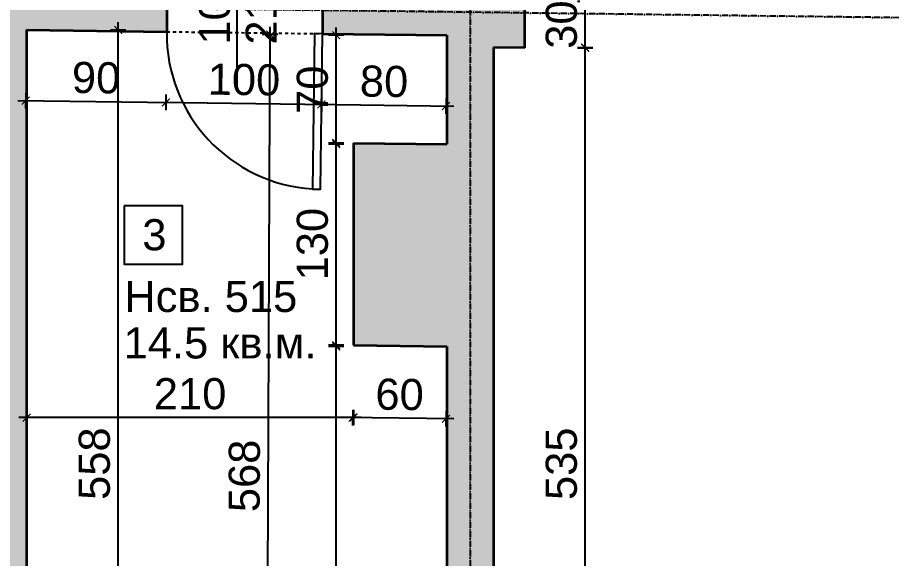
# Model space of a CAD drawing. Header units: inches. Extents: x -72385 to 39588, y -6525 to 66685.
# Drawn here: x -45646 to -45084, y 8470 to 8818 of the extents above; entities that cross this region are included whole.
import ezdxf

# ---------------------------------------------------------------- set-up
doc = ezdxf.new("R2010")
doc.units = ezdxf.units.IN
doc.header["$MEASUREMENT"] = 0
doc.linetypes.add('DashDot', pattern=[0.6, 0.4, -0.1, 0, -0.1])
doc.linetypes.add('Hidden', pattern=[0.4, 0.2, -0.2])
for name, color, linetype, lineweight in [('Врати', 251, 'Continuous', 25), ('Надписи Hсв', 252, 'Continuous', 25), ('Надписи врати', 252, 'Continuous', 25), ('Надписи коти вътрешни', 252, 'Continuous', 25), ('Надписи номера на пом.', 252, 'Continuous', 25), ('Надписи площ', 252, 'Continuous', 25), ('Оси', 252, 'DashDot', 25), ('Пунктир', 253, 'Hidden', 25), ('Разрезни линии', 7, 'Continuous', 35), ('Щрих стени', 254, 'Continuous', 25)]:
    doc.layers.add(name, color=color, linetype=linetype, lineweight=lineweight)
doc.styles.add('Arial Regular', font='arial.ttf')
doc.styles.get("Standard").update_dxf_attribs({"font": 'arial.ttf'})
doc.dimstyles.new('Annotative', dxfattribs={"dimscale": 0, "dimtxt": 20, "dimasz": 5, "dimexe": 5, "dimexo": 5, "dimgap": 5, "dimtad": 1, "dimdec": 0, "dimzin": 0, "dimdsep": 46, "dimtxsty": 'Standard', "dimblk": 'ARCHTICK', "dimcen": 5, "dimdle": 5, "dimadec": 0, "dimazin": 0, "dimtfac": 1, "dimtdec": 0, "dimtofl": 0, "dimtmove": 0, "dimatfit": 3, "dimldrblk": 'ARCHTICK', "dimfxl": 5, "dimfxlon": 1, "dimtolj": 1, "dimtzin": 0, "dimarcsym": 1})

# ---------------------------------------------------------------- blocks, each defined once
blk = doc.blocks.new('_ArchTick')
at = {"color": 0, "linetype": 'ByBlock', "const_width": 0.15}
blk.add_lwpolyline([(-0.5, -0.5), (0.5, 0.5)], dxfattribs=at)
blk = doc.blocks.new('*D1393')
at = {"layer": 'Defpoints', "color": 0, "ltscale": 50, "transparency": 16777216}
for p in [(-45639.84, 8809.88), (-45581.02, 8809.88), (-45639.84, 8252.34)]:
    blk.add_point(p, dxfattribs=at)
at = {"layer": 'Надписи коти вътрешни', "color": 0, "lineweight": -2, "ltscale": 50, "transparency": 16777216}
for p, q in [((-45586.02, 8809.88), (-45576.02, 8809.88)), ((-45581.02, 8247.34), (-45581.02, 8814.88)), ((-45586.02, 8252.34), (-45576.02, 8252.34))]:
    blk.add_line(p, q, dxfattribs=at)
at = {"layer": 'Надписи коти вътрешни', "color": 0, "lineweight": -2, "ltscale": 50, "transparency": 16777216, "xscale": 5, "yscale": 5, "zscale": 5}
for p, rotation in [((-45581.02, 8809.88), 90), ((-45581.02, 8252.34), 270)]:
    blk.add_blockref('_ArchTick', p, dxfattribs=dict(at, rotation=rotation))
at = {"layer": 'Надписи коти вътрешни', "color": 0, "ltscale": 50, "transparency": 16777216, "insert": (-45596.24, 8531.11), "char_height": 20, "attachment_point": 5, "rotation": 90}
blk.add_mtext('\\A1;558', dxfattribs=at)
blk = doc.blocks.new('*D1362')
at = {"layer": 'Defpoints', "color": 0, "ltscale": 50, "transparency": 16777216}
for p in [(-45440.97, 8606.43), (-45369.84, 8606.43), (-45372.46, 8263.93)]:
    blk.add_point(p, dxfattribs=at)
at = {"layer": 'Надписи коти вътрешни', "color": 0, "lineweight": -2, "ltscale": 50, "transparency": 16777216}
for p, q in [((-45440.97, 8258.93), (-45440.97, 8611.43)), ((-45435.97, 8606.43), (-45445.97, 8606.43)), ((-45435.97, 8263.93), (-45445.97, 8263.93))]:
    blk.add_line(p, q, dxfattribs=at)
at = {"layer": 'Надписи коти вътрешни', "color": 0, "lineweight": -2, "ltscale": 50, "transparency": 16777216, "xscale": 5, "yscale": 5, "zscale": 5}
for p, rotation in [((-45440.97, 8606.43), 90), ((-45440.97, 8263.93), 270)]:
    blk.add_blockref('_ArchTick', p, dxfattribs=dict(at, rotation=rotation))
at = {"layer": 'Надписи коти вътрешни', "color": 0, "ltscale": 50, "transparency": 16777216, "insert": (-45456.19, 8435.18), "char_height": 20, "attachment_point": 5, "rotation": 90}
blk.add_mtext('\\A1;342', dxfattribs=at)
blk = doc.blocks.new('*D1363')
at = {"layer": 'Defpoints', "color": 0, "ltscale": 50, "transparency": 16777216}
for p in [(-45483.45, 8806.94), (-45369.84, 8806.44), (-45372.34, 8238.93)]:
    blk.add_point(p, dxfattribs=at)
at = {"layer": 'Надписи коти вътрешни', "color": 0, "lineweight": -2, "ltscale": 50, "transparency": 16777216}
for p, q in [((-45485.97, 8234.43), (-45483.42, 8811.94)), ((-45478.45, 8806.92), (-45488.45, 8806.97)), ((-45480.95, 8239.41), (-45490.95, 8239.45))]:
    blk.add_line(p, q, dxfattribs=at)
at = {"layer": 'Надписи коти вътрешни', "color": 0, "lineweight": -2, "ltscale": 50, "transparency": 16777216, "xscale": 5, "yscale": 5, "zscale": 5}
for p, rotation in [((-45483.45, 8806.94), 89.74760361467345), ((-45485.95, 8239.43), 269.7476036146735)]:
    blk.add_blockref('_ArchTick', p, dxfattribs=dict(at, rotation=rotation))
at = {"layer": 'Надписи коти вътрешни', "color": 0, "ltscale": 50, "transparency": 16777216, "insert": (-45499.91, 8523.25), "char_height": 20, "attachment_point": 5, "rotation": 89.7476}
blk.add_mtext('\\A1;568', dxfattribs=at)
blk = doc.blocks.new('*D1364')
at = {"layer": 'Defpoints', "color": 0, "ltscale": 50, "transparency": 16777216}
for p in [(-45440.97, 8737.2), (-45429.84, 8737.2), (-45429.84, 8607.19)]:
    blk.add_point(p, dxfattribs=at)
at = {"layer": 'Надписи коти вътрешни', "color": 0, "lineweight": -2, "ltscale": 50, "transparency": 16777216}
for p, q in [((-45435.97, 8737.2), (-45445.97, 8737.2)), ((-45440.97, 8602.19), (-45440.97, 8742.2)), ((-45435.97, 8607.19), (-45445.97, 8607.19))]:
    blk.add_line(p, q, dxfattribs=at)
at = {"layer": 'Надписи коти вътрешни', "color": 0, "lineweight": -2, "ltscale": 50, "transparency": 16777216, "xscale": 5, "yscale": 5, "zscale": 5}
for p, rotation in [((-45440.97, 8737.2), 90), ((-45440.97, 8607.19), 270)]:
    blk.add_blockref('_ArchTick', p, dxfattribs=dict(at, rotation=rotation))
at = {"layer": 'Надписи коти вътрешни', "color": 0, "ltscale": 50, "transparency": 16777216, "insert": (-45456.19, 8672.2), "char_height": 20, "attachment_point": 5, "rotation": 90}
blk.add_mtext('\\A1;130', dxfattribs=at)
blk = doc.blocks.new('*D1365')
at = {"layer": 'Defpoints', "color": 0, "ltscale": 50, "transparency": 16777216}
for p in [(-45440.97, 8806.44), (-45369.84, 8806.44), (-45369.84, 8736.44)]:
    blk.add_point(p, dxfattribs=at)
at = {"layer": 'Надписи коти вътрешни', "color": 0, "lineweight": -2, "ltscale": 50, "transparency": 16777216}
for p, q in [((-45440.97, 8731.44), (-45440.97, 8811.44)), ((-45435.97, 8806.44), (-45445.97, 8806.44)), ((-45435.97, 8736.44), (-45445.97, 8736.44))]:
    blk.add_line(p, q, dxfattribs=at)
at = {"layer": 'Надписи коти вътрешни', "color": 0, "lineweight": -2, "ltscale": 50, "transparency": 16777216, "xscale": 5, "yscale": 5, "zscale": 5}
for p, rotation in [((-45440.97, 8806.44), 90), ((-45440.97, 8736.44), 270)]:
    blk.add_blockref('_ArchTick', p, dxfattribs=dict(at, rotation=rotation))
at = {"layer": 'Надписи коти вътрешни', "color": 0, "ltscale": 50, "transparency": 16777216, "insert": (-45456.18, 8771.44), "char_height": 20, "attachment_point": 5, "rotation": 90}
blk.add_mtext('\\A1;70', dxfattribs=at)
blk = doc.blocks.new('*D1371')
at = {"layer": 'Defpoints', "color": 0, "ltscale": 50, "transparency": 16777216}
for p in [(-45429.84, 8607.19), (-45369.84, 8606.43), (-45430.43, 8560.67)]:
    blk.add_point(p, dxfattribs=at)
at = {"layer": 'Надписи коти вътрешни', "color": 0, "lineweight": -2, "ltscale": 50, "transparency": 16777216}
for p, q in [((-45430.37, 8565.67), (-45430.49, 8555.67)), ((-45370.37, 8564.91), (-45370.49, 8554.91)), ((-45365.43, 8559.85), (-45435.43, 8560.74))]:
    blk.add_line(p, q, dxfattribs=at)
at = {"layer": 'Надписи коти вътрешни', "color": 0, "lineweight": -2, "ltscale": 50, "transparency": 16777216, "xscale": 5, "yscale": 5, "zscale": 5}
for p, rotation in [((-45430.43, 8560.67), 179.2706286525532), ((-45370.43, 8559.91), 359.2706286525532)]:
    blk.add_blockref('_ArchTick', p, dxfattribs=dict(at, rotation=rotation))
at = {"layer": 'Надписи коти вътрешни', "color": 0, "ltscale": 50, "transparency": 16777216, "insert": (-45400.24, 8575.5), "char_height": 20, "attachment_point": 5, "rotation": 359.2706}
blk.add_mtext('\\A1;60', dxfattribs=at)
blk = doc.blocks.new('*D1372')
at = {"layer": 'Defpoints', "color": 0, "ltscale": 50, "transparency": 16777216}
for p in [(-45639.84, 8607.19), (-45429.84, 8607.19), (-45639.84, 8560.74)]:
    blk.add_point(p, dxfattribs=at)
at = {"layer": 'Надписи коти вътрешни', "color": 0, "lineweight": -2, "ltscale": 50, "transparency": 16777216}
for p, q in [((-45639.84, 8565.74), (-45639.84, 8555.74)), ((-45429.84, 8565.74), (-45429.84, 8555.74)), ((-45424.84, 8560.74), (-45644.84, 8560.74))]:
    blk.add_line(p, q, dxfattribs=at)
at = {"layer": 'Надписи коти вътрешни', "color": 0, "lineweight": -2, "ltscale": 50, "transparency": 16777216, "xscale": 5, "yscale": 5, "zscale": 5, "rotation": 180}
blk.add_blockref('_ArchTick', (-45639.84, 8560.74), dxfattribs=at)
at = {"layer": 'Надписи коти вътрешни', "color": 0, "lineweight": -2, "ltscale": 50, "transparency": 16777216, "xscale": 5, "yscale": 5, "zscale": 5}
blk.add_blockref('_ArchTick', (-45429.84, 8560.74), dxfattribs=at)
at = {"layer": 'Надписи коти вътрешни', "color": 0, "ltscale": 50, "transparency": 16777216, "insert": (-45534.84, 8575.95), "char_height": 20, "attachment_point": 5}
blk.add_mtext('\\A1;210', dxfattribs=at)
blk = doc.blocks.new('*D1374')
at = {"layer": 'Defpoints', "color": 0, "ltscale": 50, "transparency": 16777216}
for p in [(-45639.84, 8809.88), (-45549.83, 8808.73), (-45550.41, 8763.29)]:
    blk.add_point(p, dxfattribs=at)
at = {"layer": 'Надписи коти вътрешни', "color": 0, "lineweight": -2, "ltscale": 50, "transparency": 16777216}
for p, q in [((-45640.35, 8769.44), (-45640.48, 8759.44)), ((-45550.34, 8768.29), (-45550.47, 8758.29)), ((-45645.42, 8764.5), (-45545.41, 8763.23))]:
    blk.add_line(p, q, dxfattribs=at)
at = {"layer": 'Надписи коти вътрешни', "color": 0, "lineweight": -2, "ltscale": 50, "transparency": 16777216, "xscale": 5, "yscale": 5, "zscale": 5}
for p, rotation in [((-45640.42, 8764.44), 179.2706286525483), ((-45550.41, 8763.29), 359.2706286525482)]:
    blk.add_blockref('_ArchTick', p, dxfattribs=dict(at, rotation=rotation))
at = {"layer": 'Надписи коти вътрешни', "color": 0, "ltscale": 50, "transparency": 16777216, "insert": (-45595.22, 8779.07), "char_height": 20, "attachment_point": 5, "rotation": 359.2706}
blk.add_mtext('\\A1;90', dxfattribs=at)
blk = doc.blocks.new('*D1375')
at = {"layer": 'Defpoints', "color": 0, "ltscale": 50, "transparency": 16777216}
for p in [(-45549.84, 8808.74), (-45449.84, 8807.46), (-45450.42, 8762.02)]:
    blk.add_point(p, dxfattribs=at)
at = {"layer": 'Надписи коти вътрешни', "color": 0, "lineweight": -2, "ltscale": 50, "transparency": 16777216}
for p, q in [((-45550.35, 8768.29), (-45550.48, 8758.29)), ((-45450.35, 8767.02), (-45450.48, 8757.02)), ((-45555.42, 8763.35), (-45445.42, 8761.95))]:
    blk.add_line(p, q, dxfattribs=at)
at = {"layer": 'Надписи коти вътрешни', "color": 0, "lineweight": -2, "ltscale": 50, "transparency": 16777216, "xscale": 5, "yscale": 5, "zscale": 5}
for p, rotation in [((-45550.42, 8763.29), 179.2706286525442), ((-45450.42, 8762.02), 359.2706286525442)]:
    blk.add_blockref('_ArchTick', p, dxfattribs=dict(at, rotation=rotation))
at = {"layer": 'Надписи коти вътрешни', "color": 0, "ltscale": 50, "transparency": 16777216, "insert": (-45500.22, 8777.86), "char_height": 20, "attachment_point": 5, "rotation": 359.2706}
blk.add_mtext('\\A1;100', dxfattribs=at)
blk = doc.blocks.new('*D1376')
at = {"layer": 'Defpoints', "color": 0, "ltscale": 50, "transparency": 16777216}
for p in [(-45449.84, 8807.46), (-45369.84, 8806.44), (-45370.42, 8761)]:
    blk.add_point(p, dxfattribs=at)
at = {"layer": 'Надписи коти вътрешни', "color": 0, "lineweight": -2, "ltscale": 50, "transparency": 16777216}
for p, q in [((-45450.35, 8767.02), (-45450.48, 8757.02)), ((-45370.35, 8766), (-45370.48, 8756)), ((-45455.42, 8762.08), (-45365.42, 8760.93))]:
    blk.add_line(p, q, dxfattribs=at)
at = {"layer": 'Надписи коти вътрешни', "color": 0, "lineweight": -2, "ltscale": 50, "transparency": 16777216, "xscale": 5, "yscale": 5, "zscale": 5}
for p, rotation in [((-45450.42, 8762.02), 179.2706286525514), ((-45370.42, 8761), 359.2706286525514)]:
    blk.add_blockref('_ArchTick', p, dxfattribs=dict(at, rotation=rotation))
at = {"layer": 'Надписи коти вътрешни', "color": 0, "ltscale": 50, "transparency": 16777216, "insert": (-45410.22, 8776.72), "char_height": 20, "attachment_point": 5, "rotation": 359.2706}
blk.add_mtext('\\A1;80', dxfattribs=at)
blk = doc.blocks.new('*D1417')
at = {"layer": 'Defpoints', "color": 0, "ltscale": 50, "transparency": 16777216}
for p in [(-45339.93, 8798.56), (-45281.02, 8798.56), (-45337.34, 8263.49)]:
    blk.add_point(p, dxfattribs=at)
at = {"layer": 'Надписи коти вътрешни', "color": 0, "lineweight": -2, "ltscale": 50, "transparency": 16777216}
for p, q in [((-45286.02, 8798.56), (-45276.02, 8798.56)), ((-45281.02, 8258.49), (-45281.02, 8803.56)), ((-45286.02, 8263.49), (-45276.02, 8263.49))]:
    blk.add_line(p, q, dxfattribs=at)
at = {"layer": 'Надписи коти вътрешни', "color": 0, "lineweight": -2, "ltscale": 50, "transparency": 16777216, "xscale": 5, "yscale": 5, "zscale": 5}
for p, rotation in [((-45281.02, 8798.56), 90), ((-45281.02, 8263.49), 270)]:
    blk.add_blockref('_ArchTick', p, dxfattribs=dict(at, rotation=rotation))
at = {"layer": 'Надписи коти вътрешни', "color": 0, "ltscale": 50, "transparency": 16777216, "insert": (-45296.24, 8531.02), "char_height": 20, "attachment_point": 5, "rotation": 90}
blk.add_mtext('\\A1;535', dxfattribs=at)
blk = doc.blocks.new('*D1416')
at = {"layer": 'Defpoints', "color": 0, "ltscale": 50, "transparency": 16777216}
for p in [(-45319.84, 8828.31), (-45281.02, 8828.31), (-45319.84, 8798.31)]:
    blk.add_point(p, dxfattribs=at)
at = {"layer": 'Надписи коти вътрешни', "color": 0, "lineweight": -2, "ltscale": 50, "transparency": 16777216}
for p, q in [((-45281.02, 8793.31), (-45281.02, 8833.31)), ((-45286.02, 8828.31), (-45276.02, 8828.31)), ((-45286.02, 8798.31), (-45276.02, 8798.31))]:
    blk.add_line(p, q, dxfattribs=at)
at = {"layer": 'Надписи коти вътрешни', "color": 0, "lineweight": -2, "ltscale": 50, "transparency": 16777216, "xscale": 5, "yscale": 5, "zscale": 5}
for p, rotation in [((-45281.02, 8828.31), 90), ((-45281.02, 8798.31), 270)]:
    blk.add_blockref('_ArchTick', p, dxfattribs=dict(at, rotation=rotation))
at = {"layer": 'Надписи коти вътрешни', "color": 0, "ltscale": 50, "transparency": 16777216, "insert": (-45296.24, 8813.31), "char_height": 20, "attachment_point": 5, "rotation": 90}
blk.add_mtext('\\A1;30', dxfattribs=at)

msp = doc.modelspace()

# ---------------------------------------------------------------- hatches: boundary and pattern name
at = {"layer": 'Щрих стени', "ltscale": 10}
h = msp.add_hatch(color=256, dxfattribs=at)
h.dxf.hatch_style = 1
h.paths.add_polyline_path([(-47039.84, 9457.75), (-47139.84, 9459.03), (-47139.84, 10001.57), (-47137.34, 10001.54), (-47137.34, 10061.54), (-47202.34, 10062.37), (-47202.34, 9224.8), (-47139.84, 9224.01), (-47139.84, 9429.03), (-47039.84, 9427.75)])
h.paths.add_polyline_path([(-46749.84, 9454.06), (-46839.84, 9455.21), (-46839.84, 10022.75), (-46837.34, 10022.72), (-46837.34, 10057.73), (-46872.34, 10058.17), (-46872.34, 10023.17), (-46869.84, 10023.14), (-46869.84, 9455.59), (-46939.84, 9456.48), (-46939.84, 9426.48), (-46749.84, 9424.06)])
h.paths.add_polyline_path([(-46539.84, 10006.43), (-46537.34, 10006.4), (-46537.34, 10073.91), (-46572.34, 10074.35), (-46572.34, 10006.85), (-46569.84, 10006.82), (-46569.84, 9471.77), (-46589.84, 9472.03), (-46589.84, 9452.03), (-46649.84, 9452.79), (-46649.84, 9422.79), (-46539.84, 9421.39)])
h.paths.add_polyline_path([(-46339.84, 9448.84), (-46349.84, 9448.97), (-46349.84, 9814), (-46159.84, 9811.58), (-46159.84, 9446.55), (-46179.84, 9446.81), (-46179.84, 9416.8), (-46129.84, 9416.17), (-46129.84, 9841.2), (-46379.84, 9844.38), (-46379.84, 9419.35), (-46339.84, 9418.84)])
h.paths.add_polyline_path([(-46349.84, 10071.52), (-46379.84, 10071.9), (-46379.84, 10004.4), (-46349.84, 10004.02)])
h.paths.add_polyline_path([(-46129.84, 10068.72), (-46159.84, 10069.1), (-46159.84, 10001.6), (-46129.84, 10001.21)])
h.paths.add_polyline_path([(-45937.34, 10066.27), (-45972.34, 10066.72), (-45972.34, 9999.21), (-45969.84, 9999.18), (-45969.84, 9414.13), (-45909.84, 9413.37), (-45909.84, 9443.37), (-45919.84, 9443.5), (-45919.84, 9463.5), (-45939.84, 9463.75), (-45939.84, 9563.76), (-45909.84, 9563.38), (-45909.84, 9578.38), (-45939.84, 9578.76), (-45939.84, 9668.77), (-45804.84, 9667.05), (-45804.84, 9577.04), (-45809.84, 9577.11), (-45809.84, 9562.11), (-45804.84, 9562.04), (-45804.84, 9442.03), (-45809.84, 9442.1), (-45809.84, 9412.09), (-45779.84, 9411.71), (-45779.84, 9441.71), (-45789.84, 9441.84), (-45789.84, 9666.86), (-45779.84, 9666.73), (-45779.84, 9681.73), (-45939.84, 9683.77), (-45939.84, 9998.8), (-45937.34, 9998.76)])
h.paths.add_polyline_path([(-45549.84, 9438.79), (-45639.84, 9439.93), (-45639.84, 10007.48), (-45637.34, 10007.45), (-45637.34, 10042.45), (-45672.34, 10042.89), (-45672.34, 10007.89), (-45669.84, 10007.86), (-45669.84, 9680.33), (-45679.84, 9680.46), (-45679.84, 9665.46), (-45669.84, 9665.33), (-45669.84, 9440.31), (-45679.84, 9440.44), (-45679.84, 9410.44), (-45549.84, 9408.78)])
h.paths.add_polyline_path([(-45339.84, 8798.56), (-45319.84, 8798.31), (-45319.84, 8828.31), (-45339.84, 8828.56), (-45339.84, 9036.08), (-45369.84, 9036.46), (-45369.84, 8846.45), (-45389.84, 8846.7), (-45389.84, 8836.7), (-45449.84, 8837.46), (-45449.84, 8807.46), (-45369.84, 8806.44), (-45369.84, 8736.44), (-45429.84, 8737.2), (-45429.84, 8607.19), (-45369.84, 8606.43), (-45369.84, 8263.9), (-45372.34, 8203.93), (-45337.34, 8203.48), (-45337.34, 8263.49), (-45339.84, 8263.52)])
h.paths.add_polyline_path([(-45549.84, 8838.74), (-46049.84, 8845.1), (-46049.84, 8815.1), (-45972.34, 8814.11), (-45972.34, 8804.11), (-45937.34, 8803.67), (-45937.34, 8813.67), (-45669.84, 8810.26), (-45669.84, 8252.72), (-45672.34, 8207.75), (-45637.34, 8207.3), (-45637.34, 8252.3), (-45639.84, 8252.34), (-45639.84, 8809.88), (-45549.84, 8808.74)])
h.paths.add_polyline_path([(-46149.84, 8846.38), (-46649.84, 8852.74), (-46649.84, 8822.74), (-46592.34, 8822.01), (-46592.34, 8792), (-46537.34, 8791.3), (-46537.34, 8821.31), (-46149.84, 8816.37)])
h.paths.add_polyline_path([(-46749.84, 8854.01), (-46949.84, 8856.56), (-46949.84, 8826.56), (-46869.84, 8825.54), (-46869.84, 8267.99), (-46872.34, 8223.02), (-46837.34, 8222.58), (-46837.34, 8267.58), (-46839.84, 8267.61), (-46839.84, 8825.16), (-46749.84, 8824.01)])
h.paths.add_polyline_path([(-47049.84, 8857.83), (-47119.84, 8858.72), (-47119.84, 8868.73), (-47139.84, 8868.98), (-47139.84, 9064), (-47202.34, 9064.79), (-47202.34, 8849.77), (-47212.34, 8849.9), (-47212.34, 8829.9), (-47202.34, 8829.77), (-47202.34, 8227.22), (-47137.34, 8226.4), (-47137.34, 8286.4), (-47139.84, 8286.43), (-47139.84, 8828.98), (-47049.84, 8827.83)])
h.paths.add_polyline_path([(-46537.34, 8263.76), (-46572.34, 8264.21), (-46572.34, 8219.2), (-46537.34, 8218.76)])
h.paths.add_polyline_path([(-46237.34, 8299.95), (-46272.34, 8300.39), (-46272.34, 8215.38), (-46237.34, 8214.94)])
h.paths.add_polyline_path([(-45937.34, 8256.12), (-45972.34, 8256.57), (-45972.34, 8211.56), (-45937.34, 8211.12)], flags=17)

# ---------------------------------------------------------------- linework, layer by layer
at = {"layer": 'Врати', "ltscale": 50}
msp.add_lwpolyline([(-45449.84, 8807.46), (-45454.84, 8807.53), (-45456.11, 8707.53), (-45451.11, 8707.47)], close=True, dxfattribs=at)
msp.add_arc((-45449.84, 8807.46), 100, 179.2706, 266.4046, dxfattribs=at)
at = {"layer": 'Надписи врати', "ltscale": 50}
msp.add_line((-45504.66, 8771.77), (-45504.66, 8871.77), dxfattribs=at)
at = {"layer": 'Надписи номера на пом.', "ltscale": 50}
msp.add_lwpolyline([(-45577.16, 8696.92), (-45577.16, 8659.42), (-45539.66, 8659.42), (-45539.66, 8696.92)], close=True, dxfattribs=at)
at = {"layer": 'Оси', "ltscale": 10}
msp.add_line((-45354.84, 10421.38), (-45354.84, 7821.17), dxfattribs=at)
msp.add_lwpolyline([(-39839.84, 8751.04), (-51384.84, 8898.02), (-51384.84, 9028.03), (-52699.84, 9044.77)], dxfattribs=at)
at = {"layer": 'Пунктир', "ltscale": 10}
msp.add_line((-45549.84, 8808.74), (-45449.84, 8807.46), dxfattribs=at)
at = {"layer": 'Разрезни линии', "ltscale": 50}
for p, q in [((-45549.84, 8838.74), (-45549.84, 8808.74)), ((-45449.84, 8837.46), (-45449.84, 8807.46)), ((-45319.84, 8798.31), (-45319.84, 8828.31)), ((-45639.84, 8809.88), (-45549.84, 8808.74)), ((-45639.84, 8809.88), (-45639.84, 8252.34)), ((-45449.84, 8807.46), (-45369.84, 8806.44)), ((-45369.84, 8806.44), (-45369.84, 8736.44)), ((-45339.84, 8798.56), (-45339.84, 8263.52)), ((-45319.84, 8798.31), (-45339.84, 8798.56)), ((-45429.84, 8737.2), (-45369.84, 8736.44)), ((-45429.84, 8737.2), (-45429.84, 8607.19)), ((-45429.84, 8607.19), (-45369.84, 8606.43)), ((-45369.84, 8606.43), (-45369.84, 8263.9))]:
    msp.add_line(p, q, dxfattribs=at)

# ---------------------------------------------------------------- texts
at = {"layer": 'Надписи Hсв', "ltscale": 100, "insert": (-45577.11, 8648.58), "char_height": 20, "width": 180.4891, "attachment_point": 1, "style": 'Arial Regular'}
msp.add_mtext('\\pxt8;Hсв. 515', dxfattribs=at)
at = {"layer": 'Надписи врати', "ltscale": 100, "char_height": 20, "width": 180.4891, "attachment_point": 1, "rotation": 90, "style": 'Arial Regular'}
for s, insert in [('100', (-45529.17, 8800.43)), ('210', (-45499.17, 8800.43))]:
    msp.add_mtext(s, dxfattribs=dict(at, insert=insert))
at = {"layer": 'Надписи номера на пом.', "ltscale": 100, "insert": (-45648.01, 8688.24), "char_height": 20, "width": 180.4891, "attachment_point": 1, "style": 'Arial Regular'}
msp.add_mtext('\\pxqc;3', dxfattribs=at)
at = {"layer": 'Надписи площ', "ltscale": 100, "insert": (-45577.53, 8618.72), "char_height": 20, "width": 180.4891, "attachment_point": 1, "style": 'Arial Regular'}
msp.add_mtext('14.5 кв.м.', dxfattribs=at)

# ---------------------------------------------------------------- dimensions: what is measured, and where the dimension line sits
at = {"layer": 'Надписи коти вътрешни', "ltscale": 50}
dim = msp.add_linear_dim(base=(-45281.02, 8828.31), p1=(-45319.84, 8798.31), p2=(-45319.84, 8828.31), angle=90, dimstyle='Annotative', override={"dimscale": 0, "dimtix": 0, "dimtofl": 0, "dimtmove": 0, "dimatfit": 3}, dxfattribs=at)
dim.commit()
dim.dimension.update_dxf_attribs({"geometry": '*D1416', "text_midpoint": (-45281.02, 8813.31), "dimtype": 129})
for p1, p2, distance, picture, middle in [((-45639.84, 8809.88), (-45549.83, 8808.73), -45.45, '*D1374', (-45595.22, 8779.07)), ((-45372.34, 8238.93), (-45369.84, 8806.44), 113.61, '*D1363', (-45499.91, 8523.25)), ((-45549.84, 8808.74), (-45449.84, 8807.46), -45.45, '*D1375', (-45500.22, 8777.86)), ((-45449.84, 8807.46), (-45369.84, 8806.44), -45.45, '*D1376', (-45410.22, 8776.72)), ((-45369.84, 8606.43), (-45429.84, 8607.19), 46.52, '*D1371', (-45400.24, 8575.5))]:
    dim = msp.add_aligned_dim(p1=p1, p2=p2, distance=distance, dimstyle='Annotative', override={"dimscale": 0, "dimtix": 0, "dimtofl": 0, "dimtmove": 0, "dimatfit": 3}, dxfattribs=at)
    dim.commit()
    dim.dimension.update_dxf_attribs({"geometry": picture, "text_midpoint": middle})
for base, p1, p2, picture, middle in [((-45581.02, 8809.88), (-45639.84, 8252.34), (-45639.84, 8809.88), '*D1393', (-45596.24, 8531.11)), ((-45440.97, 8806.44), (-45369.84, 8736.44), (-45369.84, 8806.44), '*D1365', (-45456.18, 8771.44)), ((-45281.02, 8798.56), (-45337.34, 8263.49), (-45339.93, 8798.56), '*D1417', (-45296.24, 8531.02)), ((-45440.97, 8737.2), (-45429.84, 8607.19), (-45429.84, 8737.2), '*D1364', (-45456.19, 8672.2)), ((-45440.97, 8606.4273), (-45372.4646, 8263.933), (-45369.8373, 8606.4273), '*D1362', (-45456.1883, 8435.1802))]:
    dim = msp.add_linear_dim(base=base, p1=p1, p2=p2, angle=90, dimstyle='Annotative', override={"dimscale": 0, "dimtix": 0, "dimtofl": 0, "dimtmove": 0, "dimatfit": 3}, dxfattribs=at)
    dim.commit()
    dim.dimension.update_dxf_attribs({"geometry": picture, "text_midpoint": middle})
dim = msp.add_linear_dim(base=(-45639.84, 8560.74), p1=(-45429.84, 8607.19), p2=(-45639.84, 8607.19), dimstyle='Annotative', override={"dimscale": 0, "dimtix": 0, "dimtofl": 0, "dimtmove": 0, "dimatfit": 3}, dxfattribs=at)
dim.commit()
dim.dimension.update_dxf_attribs({"geometry": '*D1372', "text_midpoint": (-45534.84, 8575.95)})

doc.saveas('drawing.dxf')
